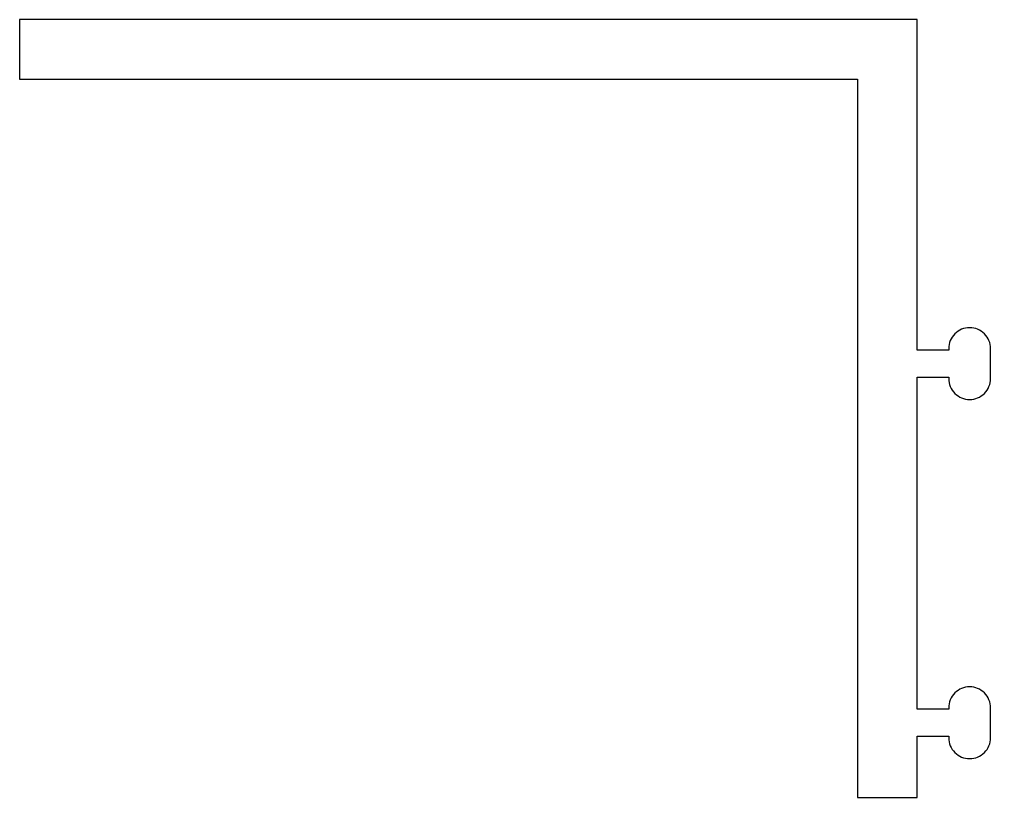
# Model space of a CAD drawing. Extents: x 127.4 to 192.3, y 172.5 to 224.5.
import ezdxf

# ---------------------------------------------------------------- set-up
doc = ezdxf.new("R2010")
doc.units = 0
doc.header["$LTSCALE"] = 15
doc.layers.get('0').update_dxf_attribs({"linetype": 'CONTINUOUS'})

msp = doc.modelspace()

# ---------------------------------------------------------------- linework, layer by layer
at = {"linetype": 'CONTINUOUS', "ltscale": 0.05}
msp.add_lwpolyline([(127.362, 220.465), (183.362, 220.465), (183.362, 172.465), (187.362, 172.465), (187.362, 176.565), (189.462, 176.565), (189.462, 176.465, 0.414214), (190.862, 175.065), (190.862, 175.065, 0.414214), (192.262, 176.465), (192.262, 178.465, 0.414214), (190.862, 179.865), (190.862, 179.865, 0.414214), (189.462, 178.465), (189.462, 178.365), (187.362, 178.365), (187.362, 200.565), (189.462, 200.565), (189.462, 200.465, 0.414214), (190.862, 199.065, 0.414214), (192.262, 200.465), (192.262, 202.465, 0.414214), (190.862, 203.865, 0.414214), (189.462, 202.465), (189.462, 202.365), (187.362, 202.365), (187.362, 224.465), (127.362, 224.465)], format="xyb", close=True, dxfattribs=at)

doc.saveas('drawing.dxf')
